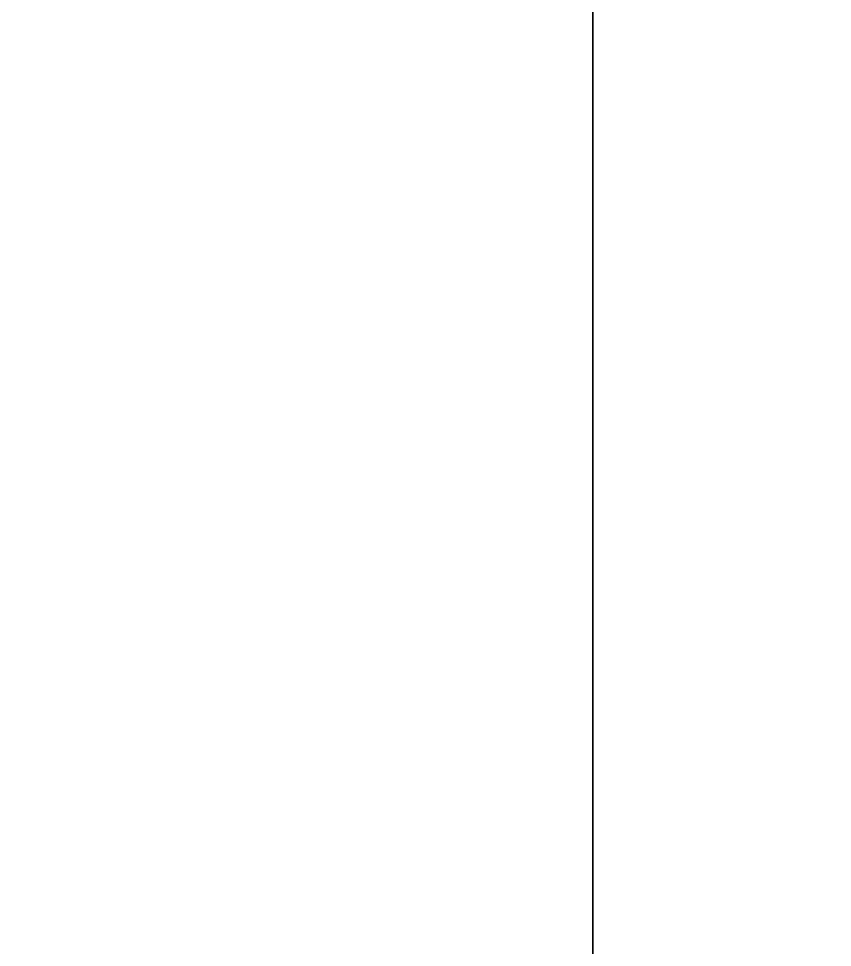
# Model space of a CAD drawing. Extents: x 0 to 4068, y -4475 to 0.
# Drawn here: x 2205.6 to 2343.7, y -2549 to -2391.5 of the extents above; entities that cross this region are included whole.
import ezdxf

# ---------------------------------------------------------------- set-up
doc = ezdxf.new("R2010")
doc.units = 0
doc.layers.add('LAYER0', color=7, linetype='CONTINUOUS')
doc.layers.add('LAYER413', color=7, linetype='CONTINUOUS')

msp = doc.modelspace()

# ---------------------------------------------------------------- linework, layer by layer
at = {"layer": 'LAYER0', "invisible_edges": 1}
for points in [[(4068, 0), (0, -4475), (0, 0), (4068, 0)], [(4068, -4475, 5), (0, 0, 5), (0, -4475, 5), (4068, -4475, 5)], [(0, 0, 5), (4068, -4475, 5), (4068, 0, 5), (0, 0, 5)], [(0, -4475), (4068, 0), (4068, -4475), (0, -4475)]]:
    msp.add_3dface(points, dxfattribs=at)
at = {"layer": 'LAYER413', "invisible_edges": 1}
for points in [[(2303, 0, 5), (2153, -2886, 5), (2153, -150, 5), (2303, 0, 5)], [(2153, -2886, 5), (2303, 0, 5), (2303, -2754, 5), (2153, -2886, 5)], [(2153, -150, 2415), (2303, -2754, 2415), (2303, 0, 2415), (2153, -150, 2415)], [(2303, 0, 5), (2303, -2754, 2415), (2303, -2754, 5), (2303, 0, 5)], [(2303, -2754, 2415), (2303, 0, 5), (2303, 0, 2415), (2303, -2754, 2415)], [(2303, -2754, 2415), (2153, -150, 2415), (2153, -2886, 2415), (2303, -2754, 2415)]]:
    msp.add_3dface(points, dxfattribs=at)

doc.saveas('drawing.dxf')
